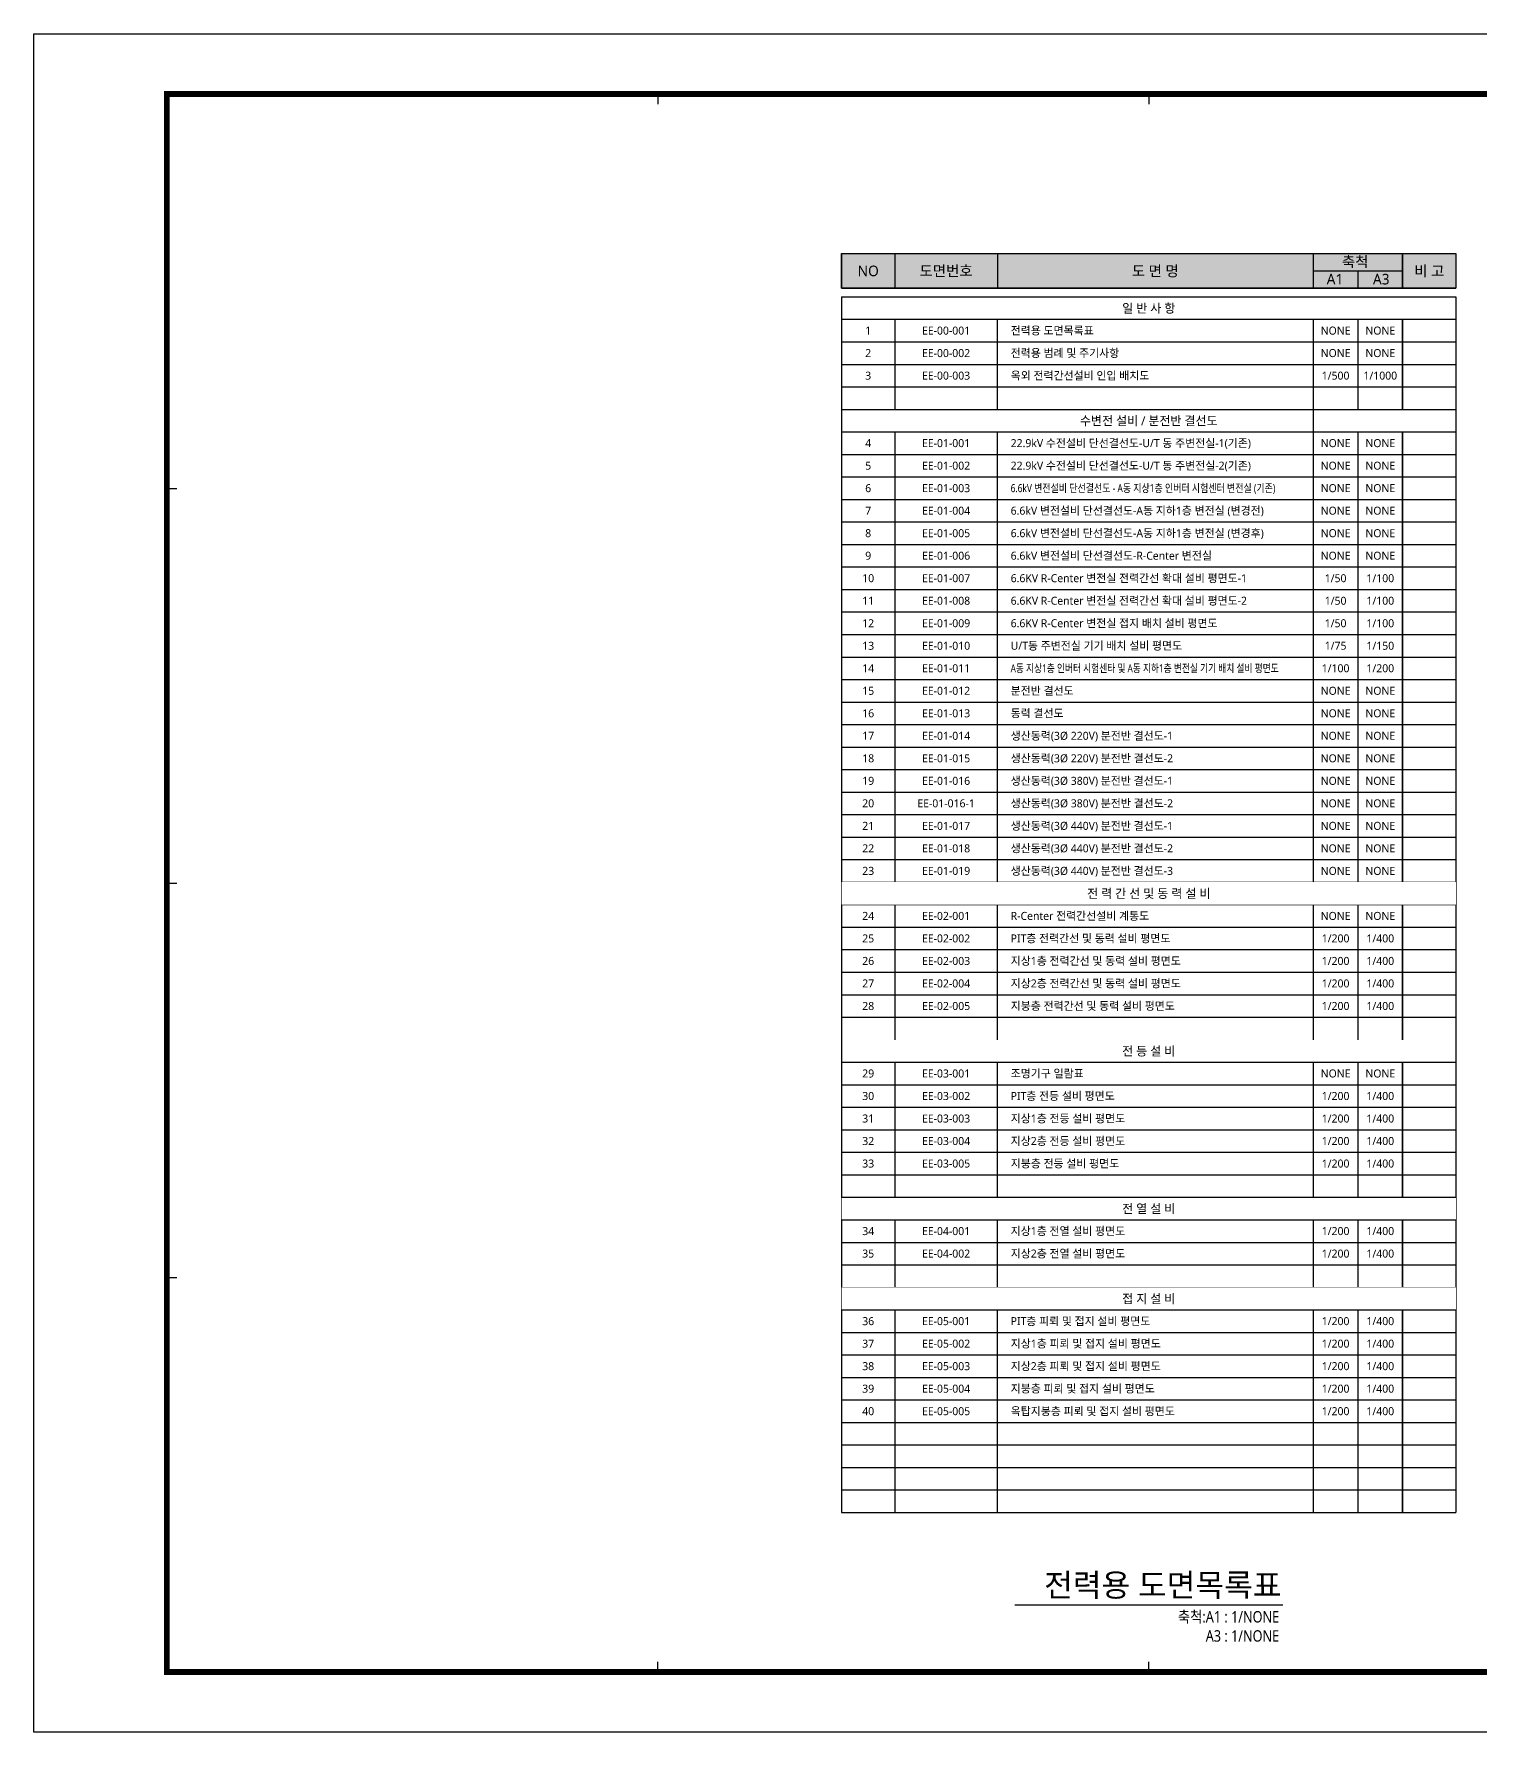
# Model space of a CAD drawing. Header units: millimetres. Extents: x 0 to 84100, y 0 to 59400.
# Drawn here: x 0 to 50589, y 0 to 59400 of the extents above; entities that cross this region are included whole.
import ezdxf
from ezdxf.enums import TextEntityAlignment as Align

# ---------------------------------------------------------------- set-up
doc = ezdxf.new("R2010")
doc.units = ezdxf.units.MM
doc.header["$LTSCALE"] = 1000
doc.linetypes.add('CEN', pattern=[62, 60, -1, 0, -1])
for name, color, linetype in [('SOLID', 253, 'Continuous'), ('TE1', 3, 'Continuous'), ('TEXT3', 3, 'Continuous'), ('TIT', 2, 'Continuous'), ('XR-SHEET-SHT', 5, 'Continuous'), ('XREF', 7, 'CEN'), ('ztemper', 7, 'Continuous'), ('선', 4, 'Continuous')]:
    doc.layers.add(name, color=color, linetype=linetype)
doc.layers.add('XR-SHEET-TEMP', color=171, linetype='Continuous', plot=False)
doc.styles.add('GHS', font='malgun.ttf')
doc.styles.add('ROMANS', font='malgun.ttf')

# ---------------------------------------------------------------- blocks, each defined once
blk = doc.blocks.new('XR-FORM-EE', base_point=(461, 408))
at = {"layer": 'XR-SHEET-SHT', "color": 5}
blk.add_lwpolyline([(0, 118800), (168200, 118800), (168200, 0), (0, 0)], close=True, dxfattribs=at)
at = {"layer": 'XR-SHEET-SHT', "color": 5, "const_width": 400}
blk.add_lwpolyline([(9300, 114600), (163900, 114600), (163900, 4200), (9300, 4200)], close=True, dxfattribs=at)
at = {"layer": 'XR-SHEET-TEMP'}
for p, q in [((43650, 114600), (43650, 113900)), ((78000, 114600), (78000, 113900)), ((9300, 87000), (10000, 87000)), ((9300, 59400), (10000, 59400)), ((9300, 31800), (10000, 31800)), ((43650, 4200), (43650, 4900)), ((78000, 4200), (78000, 4900))]:
    blk.add_line(p, q, dxfattribs=at)

msp = doc.modelspace()

# ---------------------------------------------------------------- hatches: boundary and pattern name
at = {"layer": 'SOLID'}
msp.add_hatch(color=256, dxfattribs=at).paths.add_polyline_path([(28252, 51720), (28252, 50505), (49748, 50505), (49748, 51720)])

# ---------------------------------------------------------------- linework, layer by layer
msp.add_lwpolyline([(28252, 51720), (49748, 51720), (49748, 50505), (28252, 50505)], close=True, dxfattribs=at)
at = {"layer": 'TIT'}
msp.add_line((34311, 4450), (43689, 4450), dxfattribs=at)
at = {"layer": 'ztemper'}
msp.add_lwpolyline([(28252, 51720), (49748, 51720), (49748, 50505), (28252, 50505)], close=True, dxfattribs=at)
at = {"layer": '선', "color": 4}
for p, q in [((28252, 51720), (49748, 51720)), ((28252, 51720), (28252, 50505)), ((30118, 51720), (30118, 50505)), ((49748, 51720), (49748, 50505)), ((28252, 50505), (49748, 50505)), ((28252, 50205), (49748, 50205)), ((28252, 49418), (49748, 49418)), ((28252, 21855), (49748, 21855)), ((28252, 21068), (49748, 21068)), ((28252, 19493), (49748, 19493)), ((28252, 7680), (49748, 7680))]:
    msp.add_line(p, q, dxfattribs=at)
at = {"layer": '선', "color": 2}
for p, q in [((33703, 51720), (33703, 50505)), ((44754, 51720), (44754, 50505)), ((47882, 51720), (47882, 50505)), ((47882, 50505), (47882, 51720)), ((44754, 51112), (47882, 51112)), ((46318, 51112), (46318, 50505)), ((30118, 49418), (30118, 46268)), ((33703, 46268), (33703, 49418)), ((46318, 49418), (46318, 36030)), ((47882, 49418), (47882, 36030)), ((47882, 36030), (47882, 49418)), ((28252, 48630), (49748, 48630)), ((28252, 47843), (49748, 47843)), ((28252, 47055), (49748, 47055)), ((30118, 45480), (30118, 36030)), ((33703, 36030), (33703, 45480)), ((28252, 44693), (49748, 44693)), ((28252, 43905), (49748, 43905)), ((28252, 43118), (49748, 43118)), ((28252, 42330), (49748, 42330)), ((28252, 41543), (49748, 41543)), ((28252, 40755), (49748, 40755)), ((28252, 39968), (49748, 39968)), ((28252, 39180), (49748, 39180)), ((28252, 38393), (49748, 38393)), ((28252, 37605), (49748, 37605)), ((28252, 36818), (49748, 36818)), ((28252, 36030), (49748, 36030)), ((28252, 35243), (49748, 35243)), ((28252, 34455), (49748, 34455)), ((28252, 33668), (49748, 33668)), ((28252, 32880), (49748, 32880)), ((28252, 32093), (49748, 32093)), ((28252, 31305), (49748, 31305)), ((28252, 30518), (49748, 30518)), ((28252, 29730), (49748, 29730)), ((28252, 28943), (49748, 28943)), ((28252, 28155), (49748, 28155)), ((28252, 27368), (49748, 27368)), ((28252, 26580), (49748, 26580)), ((28252, 25793), (49748, 25793)), ((28252, 25005), (49748, 25005)), ((28252, 22643), (49748, 22643)), ((28252, 21855), (49748, 21855)), ((28252, 21855), (49748, 21855)), ((28252, 21855), (49748, 21855)), ((28252, 21068), (49748, 21068)), ((28252, 21068), (49748, 21068)), ((28252, 21068), (49748, 21068)), ((28252, 20280), (49748, 20280)), ((28252, 19493), (49748, 19493)), ((28252, 19493), (49748, 19493)), ((28252, 19493), (49748, 19493)), ((30118, 17918), (30118, 7680)), ((33703, 7680), (33703, 17918)), ((44754, 17918), (44754, 7680)), ((46318, 17918), (46318, 7680)), ((47882, 7680), (47882, 17918)), ((47882, 17918), (47882, 7680)), ((28252, 17130), (49748, 17130)), ((28252, 16343), (49748, 16343)), ((28252, 15555), (49748, 15555)), ((28252, 14768), (49748, 14768)), ((28252, 13980), (49748, 13980)), ((28252, 13980), (49748, 13980)), ((28252, 13193), (49748, 13193)), ((28252, 13193), (49748, 13193)), ((28252, 12405), (49748, 12405)), ((28252, 12405), (49748, 12405)), ((28252, 11618), (49748, 11618)), ((28252, 11618), (49748, 11618)), ((28252, 10830), (49748, 10830)), ((28252, 10830), (49748, 10830)), ((28252, 10043), (49748, 10043)), ((28252, 10043), (49748, 10043)), ((28252, 9255), (49748, 9255)), ((28252, 9255), (49748, 9255)), ((28252, 8468), (49748, 8468)), ((28252, 8468), (49748, 8468)), ((28252, 7680), (49748, 7680)), ((28252, 7680), (49748, 7680)), ((28252, 7680), (49748, 7680))]:
    msp.add_line(p, q, dxfattribs=at)

# ---------------------------------------------------------------- texts
at = {"layer": 'TE1', "style": 'ROMANS'}
for s, p in [('1', (29185, 49024)), ('2', (29185, 48237)), ('3', (29185, 47449)), ('5', (29185, 44299)), ('6', (29185, 43512)), ('7', (29185, 42724)), ('8', (29185, 41937)), ('9', (29185, 41149)), ('10', (29185, 40362)), ('11', (29185, 39574)), ('12', (29185, 38787)), ('13', (29185, 37999)), ('14', (29185, 37212)), ('15', (29185, 36424)), ('16', (29185, 35637)), ('17', (29185, 34849)), ('18', (29185, 34062)), ('19', (29185, 33274)), ('20', (29185, 32487)), ('21', (29185, 31699)), ('22', (29185, 30912)), ('25', (29185, 27762)), ('26', (29185, 26974)), ('27', (29185, 26187)), ('28', (29185, 25399)), ('30', (29185, 22249)), ('31', (29185, 21462)), ('32', (29185, 20674)), ('33', (29185, 19887)), ('35', (29185, 16737)), ('36', (29185, 14374)), ('37', (29185, 13587)), ('38', (29185, 12799)), ('39', (29185, 12012)), ('40', (29185, 11224))]:
    msp.add_text(s, height=280, dxfattribs=at).set_placement(p, align=Align.MIDDLE_CENTER)
for s, p in [('EE-00-001', (31910, 49024)), ('EE-00-002', (31910, 48237)), ('EE-00-003', (31910, 47449)), ('EE-01-002', (31910, 44299)), ('EE-01-006', (31910, 41149)), ('EE-01-007', (31910, 40362)), ('EE-01-008', (31910, 39574)), ('EE-01-009', (31910, 38787)), ('EE-01-010', (31910, 37999)), ('EE-01-011', (31910, 37212)), ('EE-01-012', (31910, 36424)), ('EE-01-013', (31910, 35637)), ('EE-01-014', (31910, 34849)), ('EE-01-015', (31910, 34062)), ('EE-01-016', (31910, 33274)), ('EE-01-016-1', (31910, 32487)), ('EE-01-017', (31910, 31699)), ('EE-01-018', (31910, 30912)), ('EE-02-002', (31910, 27762)), ('EE-02-003', (31910, 26974)), ('EE-02-004', (31910, 26187)), ('EE-02-005', (31910, 25399)), ('EE-03-002', (31910, 22249)), ('EE-03-003', (31910, 21462)), ('EE-03-004', (31910, 20674)), ('EE-03-005', (31910, 19887)), ('EE-04-002', (31910, 16737)), ('EE-05-001', (31910, 14374)), ('EE-05-002', (31910, 13587)), ('EE-05-003', (31910, 12799)), ('EE-05-004', (31910, 12012)), ('EE-05-005', (31910, 11224))]:
    msp.add_text(s, height=280, dxfattribs=at).set_placement(p, align=Align.MIDDLE)
at = {"layer": 'TE1', "color": 3, "style": 'ROMANS'}
for s, p in [('EE-01-003', (31910, 43512)), ('EE-01-004', (31910, 42724)), ('EE-01-005', (31910, 41937))]:
    msp.add_text(s, height=280, dxfattribs=at).set_placement(p, align=Align.MIDDLE)
at = {"layer": 'TEXT3', "style": 'ROMANS'}
for s, p in [('NO', (29185, 51112, -2754)), ('도면번호', (31910, 51112, -2754))]:
    msp.add_text(s, height=369.6, dxfattribs=at).set_placement(p, align=Align.MIDDLE_CENTER)
for s, height, p in [('도 면 명', 369.6, (39228, 51112, -2754)), ('비 고', 369.6, (48815, 51112, -2754)), ('NONE', 280, (45536, 49024)), ('NONE', 280, (47100, 49024)), ('NONE', 280, (45536, 48237)), ('NONE', 280, (47100, 48237)), ('1/500', 280, (45536, 47449)), ('1/1000', 280, (47100, 47449)), ('NONE', 280, (45536, 44299)), ('NONE', 280, (47100, 44299)), ('NONE', 280, (45536, 41149)), ('NONE', 280, (47100, 41149)), ('1/50', 280, (45536, 40362)), ('1/100', 280, (47100, 40362)), ('1/50', 280, (45536, 39574)), ('1/100', 280, (47100, 39574)), ('1/50', 280, (45536, 38787)), ('1/100', 280, (47100, 38787)), ('1/75', 280, (45536, 37999)), ('1/150', 280, (47100, 37999)), ('1/100', 280, (45536, 37212)), ('1/200', 280, (47100, 37212)), ('NONE', 280, (45536, 36424)), ('NONE', 280, (47100, 36424)), ('NONE', 280, (45536, 35637)), ('NONE', 280, (47100, 35637)), ('NONE', 280, (45536, 34849)), ('NONE', 280, (47100, 34849)), ('NONE', 280, (45536, 34062)), ('NONE', 280, (47100, 34062)), ('NONE', 280, (45536, 33274)), ('NONE', 280, (47100, 33274)), ('NONE', 280, (45536, 32487)), ('NONE', 280, (47100, 32487)), ('NONE', 280, (45536, 31699)), ('NONE', 280, (47100, 31699)), ('NONE', 280, (45536, 30912)), ('NONE', 280, (47100, 30912)), ('NONE', 280, (45536, 28549)), ('NONE', 280, (47100, 28549)), ('1/200', 280, (45536, 27762)), ('1/400', 280, (47100, 27762)), ('1/200', 280, (45536, 26974)), ('1/400', 280, (47100, 26974)), ('1/200', 280, (45536, 26187)), ('1/400', 280, (47100, 26187)), ('1/200', 280, (45536, 25399)), ('1/400', 280, (47100, 25399)), ('1/200', 280, (45536, 22249)), ('1/400', 280, (47100, 22249)), ('1/200', 280, (45536, 21462)), ('1/400', 280, (47100, 21462)), ('1/200', 280, (45536, 20674)), ('1/400', 280, (47100, 20674)), ('1/200', 280, (45536, 19887)), ('1/400', 280, (47100, 19887)), ('1/200', 280, (45536, 16737)), ('1/400', 280, (47100, 16737)), ('1/200', 280, (45536, 14374)), ('1/400', 280, (47100, 14374)), ('1/200', 280, (45536, 13587)), ('1/400', 280, (47100, 13587)), ('1/200', 280, (45536, 12799)), ('1/400', 280, (47100, 12799)), ('1/200', 280, (45536, 12012)), ('1/400', 280, (47100, 12012)), ('1/200', 280, (45536, 11224)), ('1/400', 280, (47100, 11224))]:
    msp.add_text(s, height=height, dxfattribs=at).set_placement(p, align=Align.MIDDLE)
for s, p in [('축척', (45758, 51250)), ('A1', (45224, 50638)), ('A3', (46842, 50638))]:
    msp.add_text(s, height=369.6, dxfattribs=at).set_placement(p)
at = {"layer": 'TEXT3', "color": 2, "style": 'ROMANS'}
msp.add_text('일 반 사 항', height=308, dxfattribs=at).set_placement((39000, 49812), align=Align.MIDDLE)
at = {"layer": 'TEXT3', "style": 'ROMANS'}
for s, p in [('전력용 도면목록표', (34169, 49024)), ('전력용 범례 및 주기사항', (34169, 48237)), ('옥외 전력간선설비 인입 배치도', (34169, 47449)), ('22.9kV 수전설비 단선결선도-U/T 동 주변전실-2(기존)', (34169, 44299)), ('6.6kV 변전설비 단선결선도-R-Center 변전실', (34169, 41149)), ('6.6KV R-Center 변전실 전력간선 확대 설비 평면도-1', (34169, 40362)), ('6.6KV R-Center 변전실 전력간선 확대 설비 평면도-2', (34169, 39574)), ('6.6KV R-Center 변전실 접지 배치 설비 평면도', (34169, 38787)), ('U/T동 주변전실 기기 배치 설비 평면도', (34169, 37999)), ('분전반 결선도', (34169, 36424)), ('동력 결선도', (34169, 35637)), ('생산동력(3Ø 220V) 분전반 결선도-1', (34169, 34849)), ('생산동력(3Ø 220V) 분전반 결선도-2', (34169, 34062)), ('생산동력(3Ø 380V) 분전반 결선도-1', (34169, 33274)), ('생산동력(3Ø 380V) 분전반 결선도-2', (34169, 32487)), ('생산동력(3Ø 440V) 분전반 결선도-1', (34169, 31699)), ('생산동력(3Ø 440V) 분전반 결선도-2', (34169, 30912)), ('R-Center 전력간선설비 계통도', (34169, 28549)), ('PIT층 전력간선 및 동력 설비 평면도', (34169, 27762)), ('지상1층 전력간선 및 동력 설비 평면도', (34169, 26974)), ('지상2층 전력간선 및 동력 설비 평면도', (34169, 26187)), ('지붕층 전력간선 및 동력 설비 평면도', (34169, 25399)), ('PIT층 전등 설비 평면도', (34169, 22249)), ('지상1층 전등 설비 평면도', (34169, 21462)), ('지상2층 전등 설비 평면도', (34169, 20674)), ('지붕층 전등 설비 평면도', (34169, 19887)), ('지상2층 전열 설비 평면도', (34169, 16737)), ('PIT층 피뢰 및 접지 설비 평면도', (34169, 14374)), ('지상1층 피뢰 및 접지 설비 평면도', (34169, 13587)), ('지상2층 피뢰 및 접지 설비 평면도', (34169, 12799)), ('지붕층 피뢰 및 접지 설비 평면도', (34169, 12012)), ('옥탑지붕층 피뢰 및 접지 설비 평면도', (34169, 11224))]:
    msp.add_text(s, height=280, dxfattribs=at).set_placement(p, align=Align.MIDDLE_LEFT)
at = {"layer": 'TEXT3', "color": 3, "style": 'ROMANS', "width": 0.8}
msp.add_text('6.6kV 변전설비 단선결선도 - A동 지상1층 인버터 시험센터 변전실 (기존)', height=280, dxfattribs=at).set_placement((34169, 43512), align=Align.MIDDLE_LEFT)
at = {"layer": 'TEXT3', "color": 3, "style": 'ROMANS'}
for p in [(45536, 43512), (47100, 43512), (45536, 42724), (47100, 42724), (45536, 41937), (47100, 41937)]:
    msp.add_text('NONE', height=280, dxfattribs=at).set_placement(p, align=Align.MIDDLE)
for s, p in [('6.6kV 변전설비 단선결선도-A동 지하1층 변전실 (변경전)', (34169, 42724)), ('6.6kV 변전설비 단선결선도-A동 지하1층 변전실 (변경후)', (34169, 41937))]:
    msp.add_text(s, height=280, dxfattribs=at).set_placement(p, align=Align.MIDDLE_LEFT)
at = {"layer": 'TEXT3', "style": 'ROMANS', "width": 0.78}
msp.add_text('A동 지상1층 인버터 시험센타 및 A동 지하1층 변전실 기기 배치 설비 평면도', height=280, dxfattribs=at).set_placement((34169, 37212), align=Align.MIDDLE_LEFT)
at = {"layer": 'TIT', "style": 'GHS'}
msp.add_text('전력용 도면목록표', height=800, dxfattribs=at).set_placement((43643, 5140), align=Align.MIDDLE_RIGHT)
at = {"layer": 'TIT', "style": 'GHS', "width": 0.85}
for s, p in [('축척:A1 : 1/NONE', (43562, 3831)), ('A3 : 1/NONE', (43562, 3162))]:
    msp.add_text(s, height=400, dxfattribs=at).set_placement(p, align=Align.RIGHT)

# ---------------------------------------------------------------- wipeouts: each hides what was drawn before it
at = {"color": 4}
msp.add_wipeout([(28252, 24218), (28252, 23430), (49748, 23430), (49748, 24218)], dxfattribs=at).dxf.layer = '선'

# ---------------------------------------------------------------- next in the draw order: linework, layer by layer
at = {"layer": '선', "color": 2}
for p, q in [((30118, 36030), (30118, 24218)), ((33703, 24218), (33703, 36030)), ((44754, 36030), (44754, 24218)), ((46318, 36030), (46318, 24218)), ((47882, 36030), (47882, 24218)), ((47882, 24218), (47882, 36030)), ((28252, 23430), (49748, 23430)), ((28252, 23430), (49748, 23430)), ((30118, 23430), (30118, 18705)), ((33703, 18705), (33703, 23430)), ((44754, 23430), (44754, 18705)), ((46318, 23430), (46318, 18705)), ((47882, 23430), (47882, 18705)), ((47882, 18705), (47882, 23430))]:
    msp.add_line(p, q, dxfattribs=at)
at = {"layer": '선', "color": 4}
msp.add_line((28252, 23430), (49748, 23430), dxfattribs=at)

# ---------------------------------------------------------------- next in the draw order: block references
at = {"layer": 'XREF', "xscale": 0.5, "yscale": 0.5, "zscale": 0.5}
msp.add_blockref('XR-FORM-EE', (231, 204), dxfattribs=at)

# ---------------------------------------------------------------- next in the draw order: texts
at = {"layer": 'TE1', "style": 'ROMANS'}
msp.add_text('29', height=280, dxfattribs=at).set_placement((29185, 23037), align=Align.MIDDLE_CENTER)
msp.add_text('EE-03-001', height=280, dxfattribs=at).set_placement((31910, 23037), align=Align.MIDDLE)
at = {"layer": 'TEXT3', "color": 2, "style": 'ROMANS'}
msp.add_text('전 등 설 비', height=308, dxfattribs=at).set_placement((39000, 23824), align=Align.MIDDLE)
at = {"layer": 'TEXT3', "style": 'ROMANS'}
msp.add_text('조명기구 일람표', height=280, dxfattribs=at).set_placement((34169, 23037), align=Align.MIDDLE_LEFT)
for p in [(45536, 23037), (47100, 23037)]:
    msp.add_text('NONE', height=280, dxfattribs=at).set_placement(p, align=Align.MIDDLE)

# ---------------------------------------------------------------- next in the draw order: wipeouts: each hides what was drawn before it
at = {"color": 4}
msp.add_wipeout([(28252, 46268), (49748, 46268), (49748, 45480), (28252, 45480)], dxfattribs=at).dxf.layer = '선'

# ---------------------------------------------------------------- next in the draw order: linework, layer by layer
at = {"layer": '선', "color": 4}
for p, q in [((28252, 50205), (28252, 7680)), ((49748, 50205), (49748, 7680)), ((28252, 46268), (49748, 46268)), ((28252, 45480), (49748, 45480))]:
    msp.add_line(p, q, dxfattribs=at)
at = {"layer": '선', "color": 2}
for p, q in [((44754, 49418), (44754, 36030)), ((28252, 46268), (49748, 46268))]:
    msp.add_line(p, q, dxfattribs=at)

# ---------------------------------------------------------------- next in the draw order: texts
at = {"layer": 'TE1', "style": 'ROMANS'}
msp.add_text('4', height=280, dxfattribs=at).set_placement((29185, 45087), align=Align.MIDDLE_CENTER)
msp.add_text('EE-01-001', height=280, dxfattribs=at).set_placement((31910, 45087), align=Align.MIDDLE)
at = {"layer": 'TEXT3', "color": 2, "style": 'ROMANS'}
msp.add_text('수변전 설비 / 분전반 결선도', height=308, dxfattribs=at).set_placement((39000, 45874), align=Align.MIDDLE)
at = {"layer": 'TEXT3', "style": 'ROMANS'}
msp.add_text('22.9kV 수전설비 단선결선도-U/T 동 주변전실-1(기존)', height=280, dxfattribs=at).set_placement((34169, 45087), align=Align.MIDDLE_LEFT)
for p in [(45536, 45087), (47100, 45087)]:
    msp.add_text('NONE', height=280, dxfattribs=at).set_placement(p, align=Align.MIDDLE)

# ---------------------------------------------------------------- next in the draw order: wipeouts: each hides what was drawn before it
at = {"color": 4}
for points in [[(28252, 29730), (28252, 28943), (49748, 28943), (49748, 29730)], [(28252, 18705), (28252, 17918), (49748, 17918), (49748, 18705)], [(28252, 15555), (28252, 14768), (49748, 14768), (49748, 15555)]]:
    msp.add_wipeout(points, dxfattribs=at).dxf.layer = '선'

# ---------------------------------------------------------------- next in the draw order: linework, layer by layer
at = {"layer": '선', "color": 4}
for p, q in [((28252, 18705), (49748, 18705)), ((28252, 17918), (49748, 17918)), ((28252, 14768), (49748, 14768))]:
    msp.add_line(p, q, dxfattribs=at)
at = {"layer": '선', "color": 2}
for p, q in [((28252, 17918), (49748, 17918)), ((28252, 17918), (49748, 17918)), ((28252, 14768), (49748, 14768)), ((28252, 14768), (49748, 14768))]:
    msp.add_line(p, q, dxfattribs=at)

# ---------------------------------------------------------------- next in the draw order: texts
at = {"layer": 'TE1', "style": 'ROMANS'}
for s, p in [('23', (29185, 30124)), ('24', (29185, 28549)), ('34', (29185, 17524))]:
    msp.add_text(s, height=280, dxfattribs=at).set_placement(p, align=Align.MIDDLE_CENTER)
for s, p in [('EE-01-019', (31910, 30124)), ('EE-02-001', (31910, 28549)), ('EE-04-001', (31910, 17524))]:
    msp.add_text(s, height=280, dxfattribs=at).set_placement(p, align=Align.MIDDLE)
at = {"layer": 'TEXT3', "style": 'ROMANS'}
for s, p in [('생산동력(3Ø 440V) 분전반 결선도-3', (34169, 30124)), ('지상1층 전열 설비 평면도', (34169, 17524))]:
    msp.add_text(s, height=280, dxfattribs=at).set_placement(p, align=Align.MIDDLE_LEFT)
for s, p in [('NONE', (45536, 30124)), ('NONE', (47100, 30124)), ('1/200', (45536, 17524)), ('1/400', (47100, 17524))]:
    msp.add_text(s, height=280, dxfattribs=at).set_placement(p, align=Align.MIDDLE)
at = {"layer": 'TEXT3', "color": 2, "style": 'ROMANS'}
for s, p in [('전 력 간 선 및 동 력 설 비', (39000, 29337)), ('전 열 설 비', (39000, 18312)), ('접 지 설 비', (39000, 15162))]:
    msp.add_text(s, height=308, dxfattribs=at).set_placement(p, align=Align.MIDDLE)

doc.saveas('drawing.dxf')
